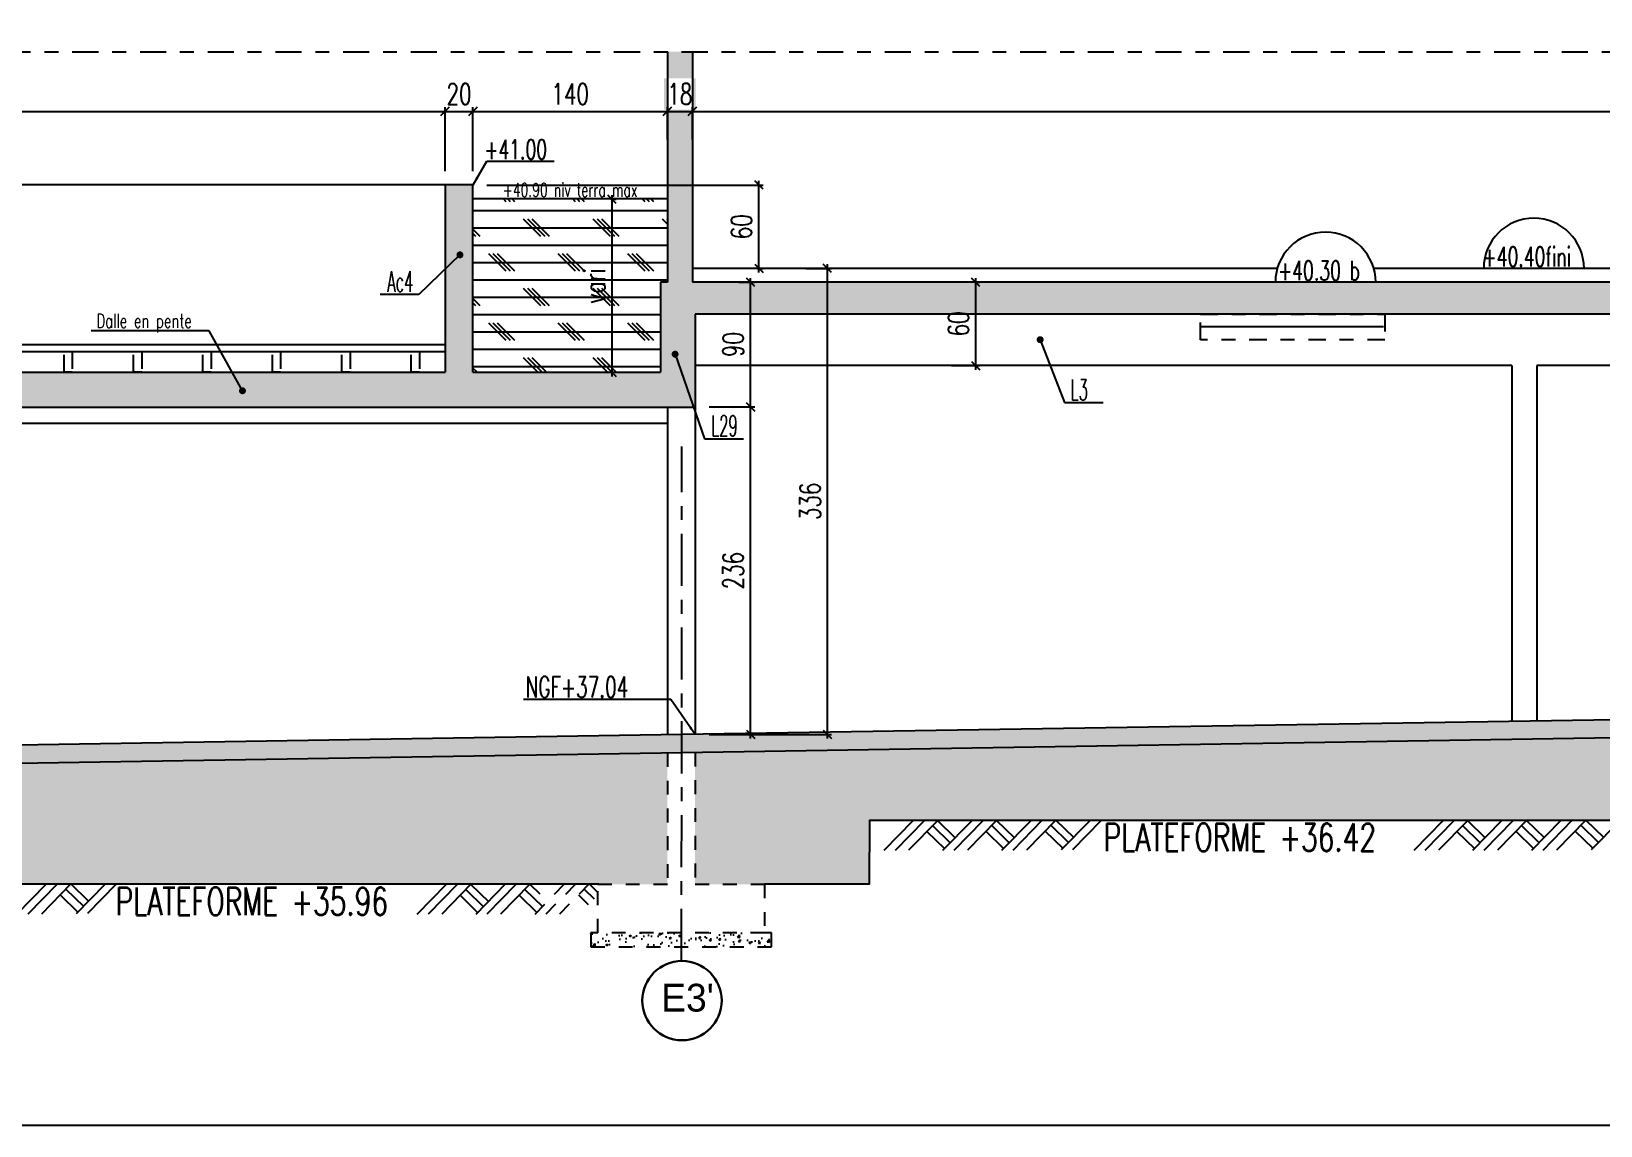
# Model space of a CAD drawing. Extents: x 308 to 787, y -199 to -146.
# Drawn here: x 377.39 to 388.69, y -198.96 to -191.09 of the extents above; entities that cross this region are included whole.
import ezdxf

# ---------------------------------------------------------------- set-up
doc = ezdxf.new("R2010")
doc.units = 0
doc.header["$LTSCALE"] = 0.5
doc.header["$MEASUREMENT"] = 0
for name, pattern in [('AXES', [2, 1.25, -0.25, 0.25, -0.25]), ('AXES2', [1.125, 0.75, -0.125, 0.125, -0.125]), ('DISCONTINU', [0.75, 0.5, -0.25]), ('DISCONTINU2', [0.375, 0.25, -0.125])]:
    doc.linetypes.add(name, pattern=pattern)
doc.layers.get('DEFPOINTS').update_dxf_attribs({"linetype": 'CONTINUOUS'})
for name, color, linetype in [('A05-AXES', 13, 'AXES2'), ('A19-COTATIONS', 146, 'CONTINUOUS'), ('AXES', 6, 'AXES2'), ('CADRE-CART', 7, 'CONTINUOUS'), ('COTATION', 7, 'CONTINUOUS'), ('HABILLAGE', 7, 'CONTINUOUS'), ('MURS', 3, 'CONTINUOUS'), ('POCHAGE', 254, 'CONTINUOUS'), ('RDC', 7, 'DISCONTINU2'), ('REPERAGE', 4, 'CONTINUOUS'), ('REPERE-POUT', 4, 'CONTINUOUS'), ('Texte', 7, 'CONTINUOUS')]:
    doc.layers.add(name, color=color, linetype=linetype)
doc.styles.add('CGotH', font='GOTHIC.TTF')
doc.styles.add('ROMANS8', font='romans.shx', dxfattribs={"width": 0.7})
doc.styles.get("Standard").update_dxf_attribs({"font": 'txt.shx'})
doc.linetypes.add('ISOLATION', pattern='A,0.0001,-0.1,[134,ltypeshp.shx,S=0.1,R=0,X=-0.1,Y=0],-0.2,[134,ltypeshp.shx,S=0.1,R=180,X=0.1,Y=0],-0.1', length=0.4001)
doc.dimstyles.new('COT50 cm', dxfattribs={"dimtxt": 0.15, "dimasz": 0.06, "dimexe": 0.03, "dimexo": 0.1, "dimgap": 0.05, "dimtad": 1, "dimdec": 0, "dimlfac": 100, "dimzin": 0, "dimdsep": 46, "dimtxsty": 'ROMANS8', "dimblk1": 'OBLIQUE', "dimblk2": 'OBLIQUE', "dimsah": 1, "dimcen": 0.03, "dimdle": 0.03, "dimclrt": 1, "dimadec": 0, "dimazin": 0, "dimtfac": 1, "dimtdec": 0, "dimtmove": 0, "dimatfit": 3, "dimfxl": 0, "dimtolj": 1, "dimtzin": 0, "dimlwd": -1, "dimlwe": -1, "dimarcsym": 0})
pattern_1 = [(37.5, (0, -126.95472), (-0.003149668, 0.096341188), [0, -0.076, 0, -0.085, 0, -0.08125]), (7.5, (0, -126.95472), (0.088488835, 0.141107303), [0, -0.041, 0, -0.0685, 0, -0.02625]), (327.5, (-0.0615, -126.95472), (0.155707093, 0.000282953), [0, -0.025, 0, -0.09, 0, -0.1175]), (317.5, (-0.0615, -126.95472), (0.15030633, 0.04388378), [0, -0.0125, 0, -0.059, 0, -0.0675])]

# ---------------------------------------------------------------- blocks, each defined once
blk = doc.blocks.new('_Oblique')
at = {"layer": 'COTATION', "color": 0, "lineweight": -2}
blk.add_line((-0.5, -0.5), (0.5, 0.5), dxfattribs=at)
blk = doc.blocks.new('*D886')
at = {"layer": 'COTATION', "color": 0, "transparency": 16777216}
for p, q in [((369.703, -191.662), (380.403, -191.662)), ((369.733, -192.242), (369.733, -191.632)), ((380.373, -192.092), (380.373, -191.632))]:
    blk.add_line(p, q, dxfattribs=at)
at = {"layer": 'DEFPOINTS', "color": 0, "transparency": 16777216}
for p in [(380.373, -191.662), (380.373, -192.192), (369.733, -192.342)]:
    blk.add_point(p, dxfattribs=at)
at = {"layer": 'COTATION', "color": 0, "transparency": 16777216, "xscale": 0.06, "yscale": 0.06, "zscale": 0.06, "rotation": 180}
blk.add_blockref('_Oblique', (369.733, -191.662), dxfattribs=at)
at = {"layer": 'COTATION', "color": 0, "transparency": 16777216, "xscale": 0.06, "yscale": 0.06, "zscale": 0.06}
blk.add_blockref('_Oblique', (380.373, -191.662), dxfattribs=at)
at = {"layer": 'COTATION', "color": 1, "transparency": 16777216, "insert": (375.053, -191.537), "char_height": 0.15, "attachment_point": 5, "style": 'ROMANS8'}
blk.add_mtext('\\A1;1064', dxfattribs=at)
blk = doc.blocks.new('*D887')
at = {"layer": 'COTATION', "color": 0, "transparency": 16777216}
for p, q in [((380.343, -191.662), (380.603, -191.662)), ((380.373, -192.092), (380.373, -191.632)), ((380.573, -192.092), (380.573, -191.632))]:
    blk.add_line(p, q, dxfattribs=at)
at = {"layer": 'DEFPOINTS', "color": 0, "transparency": 16777216}
for p in [(380.573, -191.662), (380.373, -192.192), (380.573, -192.192)]:
    blk.add_point(p, dxfattribs=at)
at = {"layer": 'COTATION', "color": 0, "transparency": 16777216, "xscale": 0.06, "yscale": 0.06, "zscale": 0.06, "rotation": 180}
blk.add_blockref('_Oblique', (380.373, -191.662), dxfattribs=at)
at = {"layer": 'COTATION', "color": 0, "transparency": 16777216, "xscale": 0.06, "yscale": 0.06, "zscale": 0.06}
blk.add_blockref('_Oblique', (380.573, -191.662), dxfattribs=at)
at = {"layer": 'COTATION', "color": 1, "transparency": 16777216, "insert": (380.473, -191.537), "char_height": 0.15, "attachment_point": 5, "style": 'ROMANS8'}
blk.add_mtext('\\A1;20', dxfattribs=at)
blk = doc.blocks.new('*D888')
at = {"layer": 'COTATION', "color": 0, "transparency": 16777216}
for p, q in [((380.543, -191.662), (382.003, -191.662)), ((380.573, -192.092), (380.573, -191.632)), ((381.973, -191.864), (381.973, -191.632))]:
    blk.add_line(p, q, dxfattribs=at)
at = {"layer": 'DEFPOINTS', "color": 0, "transparency": 16777216}
for p in [(381.973, -191.662), (381.973, -191.964), (380.573, -192.192)]:
    blk.add_point(p, dxfattribs=at)
at = {"layer": 'COTATION', "color": 0, "transparency": 16777216, "xscale": 0.06, "yscale": 0.06, "zscale": 0.06, "rotation": 180}
blk.add_blockref('_Oblique', (380.573, -191.662), dxfattribs=at)
at = {"layer": 'COTATION', "color": 0, "transparency": 16777216, "xscale": 0.06, "yscale": 0.06, "zscale": 0.06}
blk.add_blockref('_Oblique', (381.973, -191.662), dxfattribs=at)
at = {"layer": 'COTATION', "color": 1, "transparency": 16777216, "insert": (381.273, -191.537), "char_height": 0.15, "attachment_point": 5, "style": 'ROMANS8'}
blk.add_mtext('\\A1;140', dxfattribs=at)
blk = doc.blocks.new('*D889')
at = {"layer": 'COTATION', "color": 0, "transparency": 16777216}
for p, q in [((381.943, -191.662), (382.183, -191.662)), ((381.973, -191.864), (381.973, -191.632)), ((382.153, -191.864), (382.153, -191.632))]:
    blk.add_line(p, q, dxfattribs=at)
at = {"layer": 'DEFPOINTS', "color": 0, "transparency": 16777216}
for p in [(382.153, -191.662), (381.973, -191.964), (382.153, -191.964)]:
    blk.add_point(p, dxfattribs=at)
at = {"layer": 'COTATION', "color": 0, "transparency": 16777216, "xscale": 0.06, "yscale": 0.06, "zscale": 0.06, "rotation": 180}
blk.add_blockref('_Oblique', (381.973, -191.662), dxfattribs=at)
at = {"layer": 'COTATION', "color": 0, "transparency": 16777216, "xscale": 0.06, "yscale": 0.06, "zscale": 0.06}
blk.add_blockref('_Oblique', (382.153, -191.662), dxfattribs=at)
at = {"layer": 'COTATION', "color": 1, "transparency": 16777216, "insert": (382.063, -191.537), "char_height": 0.15, "attachment_point": 5, "style": 'ROMANS8'}
blk.add_mtext('\\A1;18', dxfattribs=at)
blk = doc.blocks.new('*D890')
at = {"layer": 'COTATION', "color": 0, "transparency": 16777216}
for p, q in [((382.123, -191.662), (396.92, -191.662)), ((382.153, -191.864), (382.153, -191.632)), ((396.89, -191.81), (396.89, -191.632))]:
    blk.add_line(p, q, dxfattribs=at)
at = {"layer": 'DEFPOINTS', "color": 0, "transparency": 16777216}
for p in [(396.89, -191.662), (382.153, -191.964), (396.89, -191.91)]:
    blk.add_point(p, dxfattribs=at)
at = {"layer": 'COTATION', "color": 0, "transparency": 16777216, "xscale": 0.06, "yscale": 0.06, "zscale": 0.06, "rotation": 180}
blk.add_blockref('_Oblique', (382.153, -191.662), dxfattribs=at)
at = {"layer": 'COTATION', "color": 0, "transparency": 16777216, "xscale": 0.06, "yscale": 0.06, "zscale": 0.06}
blk.add_blockref('_Oblique', (396.89, -191.662), dxfattribs=at)
at = {"layer": 'COTATION', "color": 1, "transparency": 16777216, "insert": (389.521, -191.537), "char_height": 0.15, "attachment_point": 5, "style": 'ROMANS8'}
blk.add_mtext('\\A1;1474', dxfattribs=at)
blk = doc.blocks.new('*D905')
at = {"layer": 'COTATION', "color": 0, "transparency": 16777216}
for p, q in [((380.673, -192.192), (382.662, -192.192)), ((382.632, -192.822), (382.632, -192.162)), ((382.622, -192.792), (382.662, -192.792))]:
    blk.add_line(p, q, dxfattribs=at)
at = {"layer": 'DEFPOINTS', "color": 0, "transparency": 16777216}
for p in [(380.573, -192.192), (382.632, -192.192), (382.522, -192.792)]:
    blk.add_point(p, dxfattribs=at)
at = {"layer": 'COTATION', "color": 0, "transparency": 16777216, "xscale": 0.06, "yscale": 0.06, "zscale": 0.06}
for p, rotation in [((382.632, -192.192), 90), ((382.632, -192.792), 270)]:
    blk.add_blockref('_Oblique', p, dxfattribs=dict(at, rotation=rotation))
at = {"layer": 'COTATION', "color": 1, "transparency": 16777216, "insert": (382.507, -192.492), "char_height": 0.15, "attachment_point": 5, "rotation": 90, "style": 'ROMANS8'}
blk.add_mtext('\\A1;60', dxfattribs=at)
blk = doc.blocks.new('*D910')
at = {"layer": 'COTATION', "color": 0, "transparency": 16777216}
for p, q in [((381.565, -192.295), (381.605, -192.295)), ((381.575, -193.57), (381.575, -192.265)), ((381.546, -193.54), (381.605, -193.54))]:
    blk.add_line(p, q, dxfattribs=at)
at = {"layer": 'DEFPOINTS', "color": 0, "transparency": 16777216}
for p in [(381.465, -192.295), (381.575, -192.295), (381.446, -193.54)]:
    blk.add_point(p, dxfattribs=at)
at = {"layer": 'COTATION', "color": 0, "transparency": 16777216, "xscale": 0.06, "yscale": 0.06, "zscale": 0.06}
for p, rotation in [((381.575, -192.295), 90), ((381.575, -193.54), 270)]:
    blk.add_blockref('_Oblique', p, dxfattribs=dict(at, rotation=rotation))
at = {"layer": 'COTATION', "color": 1, "transparency": 16777216, "insert": (381.45, -192.918), "char_height": 0.15, "attachment_point": 5, "rotation": 90, "style": 'ROMANS8'}
blk.add_mtext('\\A1;vari', dxfattribs=at)
blk = doc.blocks.new('*D916')
at = {"layer": 'COTATION', "color": 0, "transparency": 16777216}
for p, q in [((382.572, -196.178), (382.572, -193.76)), ((382.273, -193.79), (382.602, -193.79)), ((382.273, -196.148), (382.602, -196.148))]:
    blk.add_line(p, q, dxfattribs=at)
at = {"layer": 'DEFPOINTS', "color": 0, "transparency": 16777216}
for p in [(382.173, -193.79), (382.572, -193.79), (382.173, -196.148)]:
    blk.add_point(p, dxfattribs=at)
at = {"layer": 'COTATION', "color": 0, "transparency": 16777216, "xscale": 0.06, "yscale": 0.06, "zscale": 0.06}
for p, rotation in [((382.572, -193.79), 90), ((382.572, -196.148), 270)]:
    blk.add_blockref('_Oblique', p, dxfattribs=dict(at, rotation=rotation))
at = {"layer": 'COTATION', "color": 1, "transparency": 16777216, "insert": (382.447, -194.969), "char_height": 0.15, "attachment_point": 5, "rotation": 90, "style": 'ROMANS8'}
blk.add_mtext('\\A1;236', dxfattribs=at)
blk = doc.blocks.new('*D917')
at = {"layer": 'COTATION', "color": 0, "transparency": 16777216}
for p, q in [((382.572, -193.82), (382.572, -192.862)), ((382.487, -192.892), (382.602, -192.892)), ((382.273, -193.79), (382.602, -193.79))]:
    blk.add_line(p, q, dxfattribs=at)
at = {"layer": 'DEFPOINTS', "color": 0, "transparency": 16777216}
for p in [(382.387, -192.892), (382.572, -192.892), (382.173, -193.79)]:
    blk.add_point(p, dxfattribs=at)
at = {"layer": 'COTATION', "color": 0, "transparency": 16777216, "xscale": 0.06, "yscale": 0.06, "zscale": 0.06}
for p, rotation in [((382.572, -192.892), 90), ((382.572, -193.79), 270)]:
    blk.add_blockref('_Oblique', p, dxfattribs=dict(at, rotation=rotation))
at = {"layer": 'COTATION', "color": 1, "transparency": 16777216, "insert": (382.447, -193.341), "char_height": 0.15, "attachment_point": 5, "rotation": 90, "style": 'ROMANS8'}
blk.add_mtext('\\A1;90', dxfattribs=at)
blk = doc.blocks.new('*D925')
at = {"layer": 'COTATION', "color": 0, "transparency": 16777216}
for p, q in [((382.969, -192.792), (383.156, -192.792)), ((383.126, -196.178), (383.126, -192.762)), ((382.273, -196.148), (383.156, -196.148))]:
    blk.add_line(p, q, dxfattribs=at)
at = {"layer": 'DEFPOINTS', "color": 0, "transparency": 16777216}
for p in [(382.869, -192.792), (383.126, -192.792), (382.173, -196.148)]:
    blk.add_point(p, dxfattribs=at)
at = {"layer": 'COTATION', "color": 0, "transparency": 16777216, "xscale": 0.06, "yscale": 0.06, "zscale": 0.06}
for p, rotation in [((383.126, -192.792), 90), ((383.126, -196.148), 270)]:
    blk.add_blockref('_Oblique', p, dxfattribs=dict(at, rotation=rotation))
at = {"layer": 'COTATION', "color": 1, "transparency": 16777216, "insert": (383.001, -194.47), "char_height": 0.15, "attachment_point": 5, "rotation": 90, "style": 'ROMANS8'}
blk.add_mtext('\\A1;336', dxfattribs=at)
blk = doc.blocks.new('*D1512')
at = {"layer": 'COTATION', "color": 0, "transparency": 16777216}
for p, q in [((384.194, -193.522), (384.194, -192.862)), ((384.194, -192.892), (384.224, -192.892)), ((384.02, -193.492), (384.224, -193.492))]:
    blk.add_line(p, q, dxfattribs=at)
at = {"layer": 'DEFPOINTS', "color": 0, "transparency": 16777216}
for p in [(384.123, -192.892), (384.194, -192.892), (383.92, -193.492)]:
    blk.add_point(p, dxfattribs=at)
at = {"layer": 'COTATION', "color": 0, "transparency": 16777216, "xscale": 0.06, "yscale": 0.06, "zscale": 0.06}
for p, rotation in [((384.194, -192.892), 90), ((384.194, -193.492), 270)]:
    blk.add_blockref('_Oblique', p, dxfattribs=dict(at, rotation=rotation))
at = {"layer": 'COTATION', "color": 1, "transparency": 16777216, "insert": (384.069, -193.192), "char_height": 0.15, "attachment_point": 5, "rotation": 90, "style": 'ROMANS8'}
blk.add_mtext('\\A1;60', dxfattribs=at)

msp = doc.modelspace()

# ---------------------------------------------------------------- hatches: boundary and pattern name
at = {"layer": 'COTATION'}
h = msp.add_hatch(dxfattribs=at)
h.set_pattern_fill('CORK', color=256)
h.set_pattern_definition([(0, (0, 0), (0, 0.125), []), (135, (0.0625, -0.0625), (-0.25, -0.25), [0.1767767, -0.1767767]), (135, (0.09375, -0.0625), (-0.25, -0.25), [0.1767767, -0.1767767]), (135, (0.125, -0.0625), (-0.25, -0.25), [0.1767767, -0.1767767])])
h.paths.add_polyline_path([(381.9731, -192.2917), (380.5729, -192.2917), (380.5729, -193.5404), (381.9229, -193.5404), (381.9229, -192.8921), (381.9731, -192.8921)])
h.paths.add_polyline_path([(381.5623, -193.0828), (381.5623, -192.7528), (381.3373, -192.7528), (381.3373, -193.0828)], flags=24)
at = {"layer": 'COTATION', "linetype": 'DISCONTINU', "ltscale": 0.2}
h = msp.add_hatch(dxfattribs=at)
h.set_pattern_fill('AR-CONC', color=8, scale=0.02, style=0)
h.set_pattern_definition([(50, (381.22288, -197.67682), (0.143452, -0.01255), [0.015, -0.165]), (355, (381.22288, -197.67682), (-0.02775, 0.150438), [0.012, -0.132]), (100.451, (381.23483, -197.67787), (0.115702, 0.137888), [0.012748, -0.140228]), (46.184, (381.22288, -197.63682), (0.213448, -0.033104), [0.0225, -0.2475]), (96.636, (381.24066, -197.63958), (0.186932, 0.194824), [0.019122, -0.210343]), (351.184, (381.22288, -197.63682), (0.186932, 0.194824), [0.018, -0.198]), (21, (381.24288, -197.64682), (0.119381, -0.080524), [0.015, -0.165]), (326, (381.24288, -197.64682), (0.048663, 0.14503), [0.012, -0.132]), (71.451, (381.25282, -197.65353), (0.168044, 0.064506), [0.012748, -0.140228]), (37.5, (381.222876, -197.67682), (0.002432, 0.0665788), [0, -0.1304, 0, -0.134, 0, -0.1325]), (7.5, (381.222876, -197.67682), (0.052614, 0.0788823), [0, -0.0764, 0, -0.1274, 0, -0.0505]), (327.5, (381.178276, -197.67682), (0.1067645, -0.004511), [0, -0.05, 0, -0.156, 0, -0.207]), (317.5, (381.15828, -197.67682), (0.116637, 0.020021), [0, -0.065, 0, -0.1036, 0, -0.147])])
h.paths.add_polyline_path([(381.9223, -197.5768), (381.473, -197.5768), (381.423, -197.5768), (381.423, -197.6768), (381.9223, -197.6768)])
h.paths.add_polyline_path([(382.7227, -197.5768), (382.5252, -197.5767), (381.9223, -197.5768), (381.9223, -197.6768), (382.7227, -197.6768)])
at = {"layer": 'HABILLAGE'}
h = msp.add_hatch(dxfattribs=at)
h.set_pattern_fill('AR-SAND', color=256, scale=0.05, style=0)
h.set_pattern_definition(pattern_1)
h.paths.add_polyline_path([(382.1729, -196.2782), (382.1729, -197.2268), (382.6727, -197.2268), (383.4258, -197.2268), (383.4278, -196.7668), (387.7564, -196.7668), (388.9198, -196.7668), (388.9198, -196.7668), (389.4298, -196.7668), (389.4298, -196.1624), (389.4098, -196.1624)])
h = msp.add_hatch(dxfattribs=at)
h.set_pattern_fill('AR-SAND', color=256, scale=0.05, style=0)
h.set_pattern_definition(pattern_1)
h.paths.add_polyline_path([(376.4958, -196.369), (376.4445, -196.6944), (376.1044, -196.6944), (376.0544, -196.3761), (368.1516, -196.5025), (368.1316, -196.5025), (368.1316, -197.2268), (368.6421, -197.2268), (381.473, -197.2268), (381.973, -197.2268), (381.973, -196.2817), (381.953, -196.2817)])
at = {"layer": 'POCHAGE'}
h = msp.add_hatch(color=256, dxfattribs=at)
h.paths.add_polyline_path([(381.948, -191.6498), (382.178, -191.6498), (382.178, -191.4248), (381.948, -191.4248)], flags=17)
h.paths.add_polyline_path([(396.8899, -193.4372), (403.9696, -193.4372), (403.9696, -192.9372), (403.7675, -192.9372), (403.7675, -193.1872), (398.6695, -193.1872), (398.6695, -191.742), (398.4695, -191.742), (398.4695, -193.1872), (397.1401, -193.1872), (397.1401, -192.4372), (397.07, -192.4372), (397.07, -191.2326), (396.8899, -191.2326), (396.8899, -192.8921), (382.153, -192.8921), (382.153, -191.2326), (381.9731, -191.2326), (381.9731, -192.8921), (381.9229, -192.8921), (381.9229, -193.5404), (380.5729, -193.5404), (380.5729, -192.1917), (380.3728, -192.1917), (380.3728, -193.5404), (376.4445, -193.5404), (376.4445, -193.4404), (376.2945, -193.4404), (376.2945, -194.1404), (376.5445, -194.1404), (376.5445, -193.7904), (381.9229, -193.7904), (382.1729, -193.7904), (382.1729, -193.1221), (396.8899, -193.1221)])
for points in [[(389.5197, -196.0306), (382.0764, -196.1497), (382.0763, -196.2797), (389.5197, -196.1606)], [(382.0763, -196.2797), (382.0764, -196.1497), (376.2945, -196.2422), (376.2945, -196.6429), (376.4445, -196.6429), (376.4958, -196.369)]]:
    msp.add_hatch(color=256, dxfattribs=at).paths.add_polyline_path(points)

# ---------------------------------------------------------------- linework, layer by layer
at = {"layer": 'A19-COTATIONS', "color": 242, "lineweight": 30, "ltscale": 10, "true_color": 0xcd2027}
msp.add_circle((382.0783, -198.0645), 0.2858, dxfattribs=at)
at = {"layer": 'AXES', "color": 6, "ltscale": 0.5}
msp.add_line((354.776, -191.2326), (433.413, -191.2326), dxfattribs=at)
at = {"layer": 'AXES', "color": 1}
msp.add_line((382.0757, -197.7787), (382.0773, -194.0743), dxfattribs=at)
at = {"layer": 'CADRE-CART', "color": 1}
msp.add_lwpolyline([(307.8533, -154.9648), (437.1328, -154.9648), (437.1328, -198.9648), (307.8533, -198.9648)], close=True, dxfattribs=at)
at = {"layer": 'COTATION', "color": 8}
for p, q in [((388.0528, -193.4921), (382.1729, -193.4921)), ((388.0528, -193.4921), (388.0528, -196.0541)), ((388.2328, -193.4921), (388.2328, -196.0512)), ((390.8064, -193.4921), (388.2328, -193.4921)), ((381.973, -193.7904), (381.973, -196.1514)), ((382.1729, -193.7904), (382.1729, -196.1482)), ((381.973, -193.9104), (376.5445, -193.9104))]:
    msp.add_line(p, q, dxfattribs=at)
at = {"layer": 'COTATION', "color": 8, "linetype": 'DISCONTINU', "ltscale": 0.2}
for p, q in [((381.973, -196.2814), (381.973, -197.2268)), ((382.1729, -196.2782), (382.1729, -197.2268)), ((380.9823, -197.2268), (381.1093, -197.3509)), ((381.0206, -197.4413), (381.2303, -197.2268)), ((381.1012, -197.4404), (381.311, -197.2259)), ((381.1994, -197.4393), (381.4091, -197.2248)), ((381.3734, -197.2616), (381.473, -197.3589)), ((381.4091, -197.2248), (381.473, -197.2873)), ((381.3323, -197.3036), (381.4591, -197.4276))]:
    msp.add_line(p, q, dxfattribs=at)
at = {"layer": 'COTATION', "color": 8, "linetype": 'AXES', "ltscale": 0.2}
msp.add_lwpolyline([(385.8116, -193.1221), (387.1383, -193.1221), (387.1383, -193.3061), (385.8116, -193.3061)], close=True, dxfattribs=at)
at = {"layer": 'COTATION', "color": 8, "linetype": 'DISCONTINU', "ltscale": 0.2}
for points in [[(382.1729, -197.2268), (382.6727, -197.2268), (382.6727, -197.5768), (381.473, -197.5768), (381.473, -197.2268), (381.973, -197.2268)], [(381.473, -197.5768), (381.423, -197.5768), (381.423, -197.6768), (382.7227, -197.6769), (382.7227, -197.5769), (382.6727, -197.5768)]]:
    msp.add_lwpolyline(points, dxfattribs=at)
at = {"layer": 'COTATION'}
for centre in [(386.7121, -192.8921), (388.212, -192.7921)]:
    msp.add_arc(centre, 0.3611, 0, 180, dxfattribs=at)
at = {"layer": 'HABILLAGE', "linetype": 'ISOLATION', "ltscale": 0.45}
msp.add_line((387.1299, -193.2133), (385.8058, -193.2133), dxfattribs=at)
at = {"layer": 'HABILLAGE'}
for p, q in [((383.5339, -196.9813), (383.7436, -196.7668)), ((383.6145, -196.9804), (383.8234, -196.7668)), ((383.7126, -196.9793), (383.9204, -196.7668)), ((383.883, -196.8045), (384.0098, -196.9284)), ((383.9186, -196.7677), (384.0455, -196.8918)), ((383.9574, -196.9813), (384.1671, -196.7668)), ((384.038, -196.9804), (384.2469, -196.7668)), ((384.1361, -196.9793), (384.3439, -196.7668)), ((384.3083, -196.8036), (384.435, -196.9275)), ((384.3439, -196.7668), (384.4708, -196.8909)), ((384.3821, -196.9813), (384.5918, -196.7668)), ((384.4628, -196.9804), (384.6725, -196.7659)), ((384.5609, -196.9793), (384.7706, -196.7648)), ((384.735, -196.8016), (384.8618, -196.9255)), ((384.7706, -196.7648), (384.8976, -196.8889)), ((384.8119, -196.9765), (385.0169, -196.7668)), ((384.8926, -196.9756), (385.0967, -196.7668)), ((387.3494, -196.9813), (387.5591, -196.7668)), ((387.4301, -196.9804), (387.6389, -196.7668)), ((387.5282, -196.9793), (387.7359, -196.7668)), ((387.6985, -196.8044), (387.8253, -196.9284)), ((387.7341, -196.7677), (387.8611, -196.8918)), ((387.7729, -196.9813), (387.9826, -196.7668)), ((387.8536, -196.9804), (388.0624, -196.7668)), ((387.9517, -196.9793), (388.1594, -196.7668)), ((388.1238, -196.8036), (388.2506, -196.9275)), ((388.1594, -196.7668), (388.2864, -196.8909)), ((388.1976, -196.9813), (388.4074, -196.7668)), ((388.2783, -196.9804), (388.488, -196.7659)), ((388.3764, -196.9793), (388.5861, -196.7648)), ((388.5505, -196.8016), (388.6773, -196.9255)), ((388.5861, -196.7648), (388.7131, -196.8889)), ((388.6275, -196.9765), (388.8324, -196.7668)), ((383.8419, -196.8465), (383.9686, -196.9705)), ((384.2671, -196.8457), (384.3939, -196.9696)), ((384.6939, -196.8436), (384.8206, -196.9676)), ((387.6574, -196.8465), (387.7842, -196.9705)), ((388.0827, -196.8457), (388.2094, -196.9696)), ((388.5094, -196.8436), (388.6362, -196.9676)), ((377.2895, -197.4413), (377.4992, -197.2268)), ((377.3702, -197.4404), (377.5799, -197.2259)), ((377.4683, -197.4393), (377.678, -197.2248)), ((377.6424, -197.2616), (377.7691, -197.3855)), ((377.678, -197.2248), (377.8049, -197.3489)), ((377.7193, -197.4365), (377.9243, -197.2268)), ((377.8, -197.4356), (378.0041, -197.2268)), ((380.1723, -197.4413), (380.382, -197.2268)), ((380.253, -197.4404), (380.4618, -197.2268)), ((380.3511, -197.4393), (380.5588, -197.2268)), ((380.5214, -197.2644), (380.6482, -197.3884)), ((380.5571, -197.2277), (380.684, -197.3518)), ((380.5958, -197.4413), (380.8055, -197.2268)), ((380.6765, -197.4404), (380.8853, -197.2268)), ((380.7746, -197.4393), (380.9823, -197.2268)), ((380.9467, -197.2636), (381.0735, -197.3875)), ((377.6012, -197.3036), (377.728, -197.4276)), ((380.4803, -197.3065), (380.6071, -197.4305)), ((380.9056, -197.3056), (381.0324, -197.4296))]:
    msp.add_line(p, q, dxfattribs=at)
at = {"layer": 'HABILLAGE', "color": 1, "flags": 128}
for points in [[(388.9198, -196.7668), (387.7564, -196.7668), (383.4278, -196.7668), (383.4258, -197.2268), (382.6727, -197.2268)], [(381.4805, -197.2268), (368.6421, -197.2268)]]:
    msp.add_lwpolyline(points, dxfattribs=at)
at = {"layer": 'MURS'}
for p, q in [((381.9731, -191.2326), (381.9731, -192.8921)), ((382.153, -191.2326), (382.153, -192.8921)), ((381.9229, -192.8921), (381.9229, -193.5404)), ((381.9731, -192.8921), (381.9229, -192.8921)), ((396.8899, -192.8921), (382.153, -192.8921)), ((382.1729, -193.1221), (382.1729, -193.7904)), ((396.8899, -193.1221), (382.1729, -193.1221)), ((376.4445, -193.5404), (380.3728, -193.5404)), ((380.5729, -193.5404), (381.9229, -193.5404)), ((376.5445, -193.7904), (382.1729, -193.7904)), ((389.5197, -196.0306), (382.0765, -196.1497)), ((382.0765, -196.1497), (376.2945, -196.2422)), ((389.5197, -196.1606), (382.0764, -196.2797)), ((382.0764, -196.2797), (376.4958, -196.369))]:
    msp.add_line(p, q, dxfattribs=at)
at = {"layer": 'MURS', "color": 8}
msp.add_line((380.3728, -192.1917), (376.2945, -192.1917), dxfattribs=at)
at = {"layer": 'MURS'}
msp.add_lwpolyline([(380.5729, -193.5404), (380.5729, -192.1917), (380.3728, -192.1917), (380.3728, -193.5404)], dxfattribs=at)
at = {"layer": 'RDC', "linetype": 'ByBlock'}
for p, q in [((381.9731, -192.2917), (380.5729, -192.2917)), ((386.3651, -192.7921), (382.153, -192.7921)), ((396.8899, -192.7921), (387.0591, -192.7921)), ((369.7329, -193.3404), (380.3728, -193.3404)), ((369.7329, -193.3904), (380.3728, -193.3904))]:
    msp.add_line(p, q, dxfattribs=at)
at = {"layer": 'RDC'}
for points in [[(377.6882, -193.5404), (377.6292, -193.5404), (377.6292, -193.3904), (377.6882, -193.3904)], [(378.1882, -193.5404), (378.1292, -193.5404), (378.1292, -193.3904), (378.1882, -193.3904)], [(378.6882, -193.5404), (378.6292, -193.5404), (378.6292, -193.3904), (378.6882, -193.3904)], [(379.1882, -193.5404), (379.1292, -193.5404), (379.1292, -193.3904), (379.1882, -193.3904)], [(379.6882, -193.5404), (379.6292, -193.5404), (379.6292, -193.3904), (379.6882, -193.3904)], [(380.1882, -193.5404), (380.1292, -193.5404), (380.1292, -193.3904), (380.1882, -193.3904)]]:
    msp.add_lwpolyline(points, close=True, dxfattribs=at)

# ---------------------------------------------------------------- texts
at = {"layer": 'A05-AXES', "color": 1, "ltscale": 0.5, "insert": (382.1182, -197.9435), "char_height": 0.2, "width": 0.3408, "attachment_point": 2, "rotation": 0.00168, "line_spacing_factor": 1.032839, "style": 'CGotH'}
msp.add_mtext("E3'", dxfattribs=at)
at = {"layer": 'HABILLAGE', "color": 1, "style": 'ROMANS8', "width": 0.65}
for s, height, p in [('+41.00', 0.14, (380.6549, -192.006)), ('+40.90 niv terra max', 0.1, (380.788, -192.2777)), ('+40.40fini ', 0.14, (387.843, -192.778)), ('+40.30 b ', 0.14, (386.3705, -192.878)), ('NGF+37.04', 0.15, (380.9519, -195.882))]:
    msp.add_text(s, height=height, dxfattribs=at).set_placement(p)
at = {"layer": 'REPERAGE', "color": 1, "style": 'ROMANS8', "width": 0.7}
msp.add_text('Dalle en pente', height=0.1, dxfattribs=at).set_placement((377.8618, -193.22))
at = {"layer": 'REPERE-POUT', "width": 0.519}
for s, p in [('Ac4', (379.9568, -192.962)), ('L3', (384.8778, -193.7412)), ('L29', (382.2895, -194.001))]:
    msp.add_text(s, height=0.15, dxfattribs=at).set_placement(p)
at = {"layer": 'Texte', "color": 1, "style": 'ROMANS8', "width": 0.7}
for s, p in [('PLATEFORME +36.42', (385.1137, -196.9884)), ('PLATEFORME +35.96', (378.0002, -197.45))]:
    msp.add_text(s, height=0.2, dxfattribs=at).set_placement(p)

# ---------------------------------------------------------------- dimensions: what is measured, and where the dimension line sits
at = {"layer": 'COTATION', "color": 0}
for base, p1, p2, picture, middle in [((380.3728, -191.6623), (369.7329, -192.3421), (380.3728, -192.1917), '*D886', (375.0528, -191.5373)), ((381.9731, -191.6623), (380.5729, -192.1917), (381.9731, -191.9645), '*D888', (381.273, -191.5373)), ((396.8899, -191.6623), (382.153, -191.9645), (396.8899, -191.9103), '*D890', (389.5214, -191.5373))]:
    dim = msp.add_linear_dim(base=base, p1=p1, p2=p2, dimstyle='COT50 cm', override={"dimtmove": 1, "dimfxl": 10}, dxfattribs=at)
    dim.commit()
    dim.dimension.update_dxf_attribs({"geometry": picture, "text_midpoint": middle})
for base, p1, p2, picture, middle in [((380.5729, -191.6623), (380.3728, -192.1917), (380.5729, -192.1917), '*D887', (380.4728, -191.6623)), ((382.153, -191.6623), (381.9731, -191.9645), (382.153, -191.9645), '*D889', (382.063, -191.6623))]:
    dim = msp.add_linear_dim(base=base, p1=p1, p2=p2, dimstyle='COT50 cm', override={"dimtmove": 1, "dimfxl": 10}, dxfattribs=at)
    dim.commit()
    dim.dimension.update_dxf_attribs({"geometry": picture, "text_midpoint": middle, "dimtype": 160})
for base, p1, p2, override, picture, middle in [((382.6323, -192.1917), (382.5216, -192.7921), (380.5729, -192.1917), {"dimfxl": 10}, '*D905', (382.5073, -192.4919)), ((383.1263, -192.7921), (382.1729, -196.1482), (382.8687, -192.7921), {"dimfxl": 10}, '*D925', (383.0013, -194.4701)), ((382.5722, -192.8921), (382.1729, -193.7904), (382.3868, -192.8921), {"dimtmove": 1, "dimfxl": 10}, '*D917', (382.4472, -193.3412)), ((382.5722, -193.7904), (382.1729, -196.1482), (382.1729, -193.7904), {"dimfxl": 10}, '*D916', (382.4472, -194.9693))]:
    dim = msp.add_linear_dim(base=base, p1=p1, p2=p2, angle=90, dimstyle='COT50 cm', override=override, dxfattribs=at)
    dim.commit()
    dim.dimension.update_dxf_attribs({"geometry": picture, "text_midpoint": middle})
dim = msp.add_linear_dim(base=(381.5748, -192.2952), p1=(381.4456, -193.5404), p2=(381.4654, -192.2952), angle=90, text='vari', dimstyle='COT50 cm', override={"dimfxl": 10}, dxfattribs=at)
dim.commit()
dim.dimension.update_dxf_attribs({"geometry": '*D910', "text_midpoint": (381.4498, -192.9178)})
at = {"layer": 'COTATION'}
dim = msp.add_linear_dim(base=(384.1942, -192.8921), p1=(383.9204, -193.4921), p2=(384.1229, -192.8921), angle=90, dimstyle='COT50 cm', override={"dimtmove": 1}, dxfattribs=at)
dim.commit()
dim.dimension.update_dxf_attribs({"geometry": '*D1512', "text_midpoint": (384.0692, -193.1921)})

# ---------------------------------------------------------------- leaders
at = {"layer": 'MURS', "color": 1}
for points, override in [([(380.5739, -192.1917), (380.6723, -192.0201), (381.1584, -192.0201)], {"dimgap": 0.05, "dimtad": 0, "dimfxl": 10, "dimfxlon": 1}), ([(380.4797, -192.6949), (380.1847, -192.9797), (379.9043, -192.9797)], {"dimasz": 0.2, "dimtad": 0, "dimldrblk": 'DOTSMALL', "dimfxl": 10}), ([(378.9136, -193.6735), (378.6743, -193.2419), (377.8254, -193.2419)], {"dimasz": 0.2, "dimtad": 0, "dimldrblk": 'DOTSMALL', "dimfxl": 10}), ([(384.6571, -193.3056), (384.8316, -193.7589), (385.112, -193.7589)], {"dimasz": 0.2, "dimtad": 0, "dimldrblk": 'DOTSMALL', "dimfxl": 10}), ([(382.0287, -193.4102), (382.2404, -194.0187), (382.5208, -194.0187)], {"dimasz": 0.2, "dimtad": 0, "dimldrblk": 'DOTSMALL', "dimfxl": 10}), ([(382.1729, -196.1482), (381.9991, -195.896), (380.9363, -195.896)], {"dimgap": 0.05, "dimtad": 0, "dimfxl": 10, "dimfxlon": 1})]:
    msp.add_leader(points, dimstyle='COT50 cm', override=override, dxfattribs=at)

doc.saveas('drawing.dxf')
